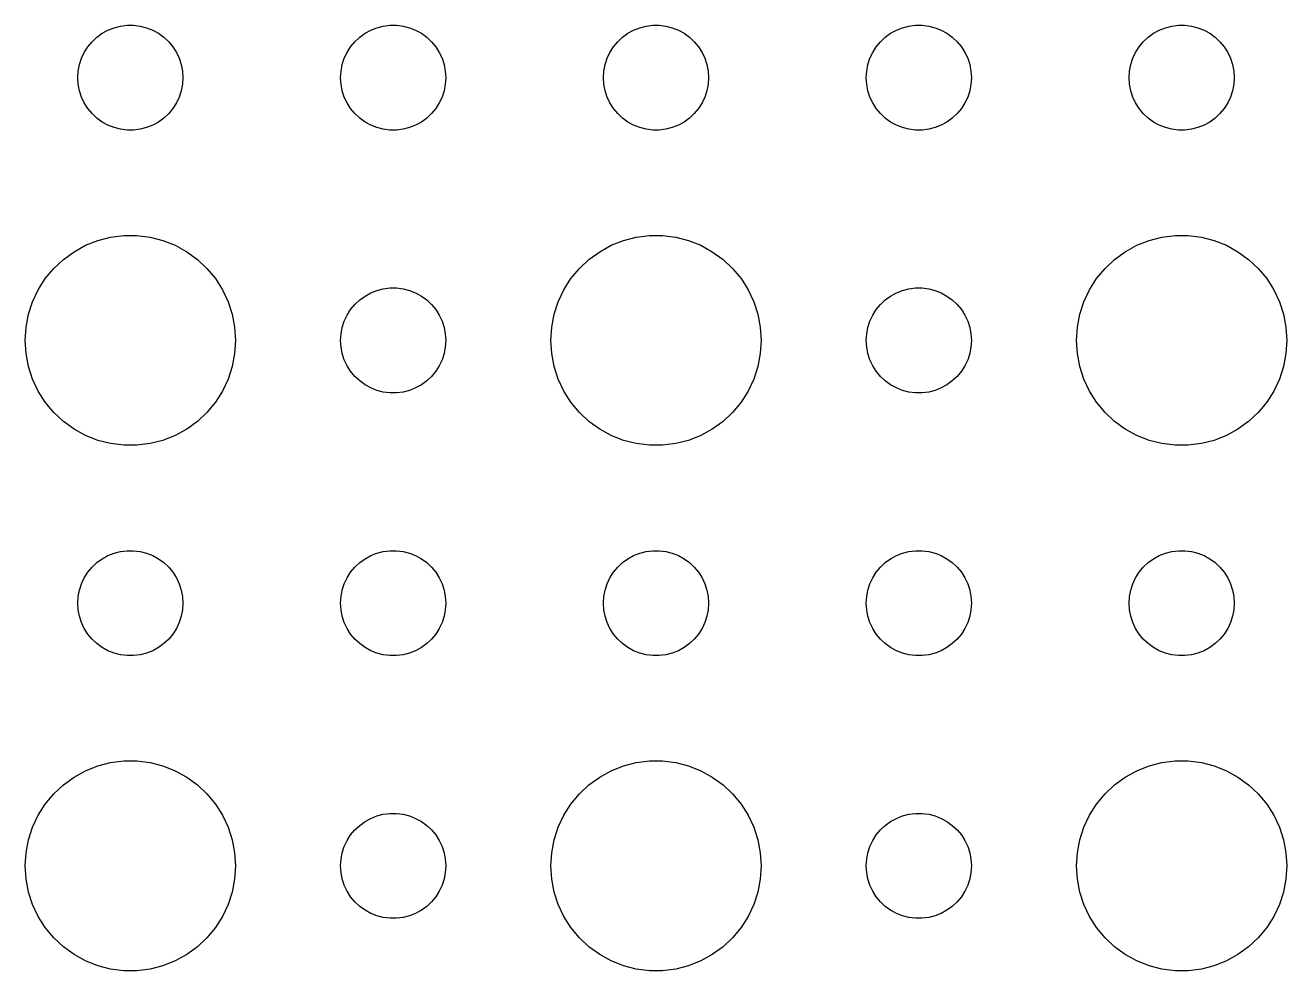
# Model space of a CAD drawing. Header units: metres. Extents: x -142 to 142, y -142 to 142.
# Drawn here: x -3 to 33, y -32.99 to -6 of the extents above; entities that cross this region are included whole.
import ezdxf

# ---------------------------------------------------------------- set-up
doc = ezdxf.new("R2010")
doc.units = ezdxf.units.M

msp = doc.modelspace()

# ---------------------------------------------------------------- linework, layer by layer
for p, q in [((-0.63866, -6.14275), (-0.46352, -6.07341)), ((-0.46352, -6.07341), (-0.28107, -6.02657)), ((-0.28107, -6.02657), (-0.09418, -6.00294)), ((-0.09418, -6.00294), (0.09418, -6.00294)), ((0.09418, -6.00294), (0.28107, -6.02657)), ((0.28107, -6.02657), (0.46352, -6.07341)), ((0.46352, -6.07341), (0.63866, -6.14275)), ((6.86133, -6.14275), (7.03647, -6.07341)), ((7.03647, -6.07341), (7.21892, -6.02657)), ((7.21892, -6.02657), (7.40581, -6.00294)), ((7.40581, -6.00294), (7.59418, -6.00294)), ((7.59418, -6.00294), (7.78107, -6.02657)), ((7.78107, -6.02657), (7.96352, -6.07341)), ((7.96352, -6.07341), (8.13866, -6.14275)), ((14.3613, -6.14275), (14.5365, -6.07341)), ((14.5365, -6.07341), (14.7189, -6.02657)), ((14.7189, -6.02657), (14.9058, -6.00294)), ((14.9058, -6.00294), (15.0942, -6.00294)), ((15.0942, -6.00294), (15.2811, -6.02657)), ((15.2811, -6.02657), (15.4635, -6.07341)), ((15.4635, -6.07341), (15.6387, -6.14275)), ((21.8613, -6.14275), (22.0365, -6.07341)), ((22.0365, -6.07341), (22.2189, -6.02657)), ((22.2189, -6.02657), (22.4058, -6.00294)), ((22.4058, -6.00294), (22.5942, -6.00294)), ((22.5942, -6.00294), (22.7811, -6.02657)), ((22.7811, -6.02657), (22.9635, -6.07341)), ((22.9635, -6.07341), (23.1387, -6.14275)), ((29.3613, -6.14275), (29.5365, -6.07341)), ((29.5365, -6.07341), (29.7189, -6.02657)), ((29.7189, -6.02657), (29.9058, -6.00294)), ((29.9058, -6.00294), (30.0942, -6.00294)), ((30.0942, -6.00294), (30.2811, -6.02657)), ((30.2811, -6.02657), (30.4635, -6.07341)), ((30.4635, -6.07341), (30.6387, -6.14275)), ((-1.21352, -6.61832), (-1.09344, -6.47318)), ((-1.09344, -6.47318), (-0.95613, -6.34422)), ((-0.95613, -6.34422), (-0.80373, -6.23351)), ((-0.80373, -6.23351), (-0.63866, -6.14275)), ((0.63866, -6.14275), (0.80373, -6.23351)), ((0.80373, -6.23351), (0.95613, -6.34422)), ((0.95613, -6.34422), (1.09344, -6.47318)), ((1.09344, -6.47318), (1.21352, -6.61832)), ((6.28647, -6.61832), (6.40654, -6.47318)), ((6.40654, -6.47318), (6.54385, -6.34422)), ((6.54385, -6.34422), (6.69626, -6.23351)), ((6.69626, -6.23351), (6.86133, -6.14275)), ((8.13866, -6.14275), (8.30373, -6.23351)), ((8.30373, -6.23351), (8.45613, -6.34422)), ((8.45613, -6.34422), (8.59344, -6.47318)), ((8.59344, -6.47318), (8.71352, -6.61832)), ((13.7865, -6.61832), (13.9065, -6.47318)), ((13.9065, -6.47318), (14.0439, -6.34422)), ((14.0439, -6.34422), (14.1963, -6.23351)), ((14.1963, -6.23351), (14.3613, -6.14275)), ((15.6387, -6.14275), (15.8037, -6.23351)), ((15.8037, -6.23351), (15.9561, -6.34422)), ((15.9561, -6.34422), (16.0934, -6.47318)), ((16.0934, -6.47318), (16.2135, -6.61832)), ((21.2865, -6.61832), (21.4065, -6.47318)), ((21.4065, -6.47318), (21.5439, -6.34422)), ((21.5439, -6.34422), (21.6963, -6.23351)), ((21.6963, -6.23351), (21.8613, -6.14275)), ((23.1387, -6.14275), (23.3037, -6.23351)), ((23.3037, -6.23351), (23.4561, -6.34422)), ((23.4561, -6.34422), (23.5934, -6.47318)), ((23.5934, -6.47318), (23.7135, -6.61832)), ((28.7865, -6.61832), (28.9065, -6.47318)), ((28.9065, -6.47318), (29.0439, -6.34422)), ((29.0439, -6.34422), (29.1963, -6.23351)), ((29.1963, -6.23351), (29.3613, -6.14275)), ((30.6387, -6.14275), (30.8037, -6.23351)), ((30.8037, -6.23351), (30.9561, -6.34422)), ((30.9561, -6.34422), (31.0934, -6.47318)), ((31.0934, -6.47318), (31.2135, -6.61832)), ((-1.39465, -6.9478), (-1.31445, -6.77736)), ((-1.31445, -6.77736), (-1.21352, -6.61832)), ((1.21352, -6.61832), (1.31445, -6.77736)), ((1.31445, -6.77736), (1.39465, -6.9478)), ((6.10533, -6.9478), (6.18553, -6.77736)), ((6.18553, -6.77736), (6.28647, -6.61832)), ((8.71352, -6.61832), (8.81445, -6.77736)), ((8.81445, -6.77736), (8.89465, -6.9478)), ((13.6053, -6.9478), (13.6855, -6.77736)), ((13.6855, -6.77736), (13.7865, -6.61832)), ((16.2135, -6.61832), (16.3145, -6.77736)), ((16.3145, -6.77736), (16.3947, -6.9478)), ((21.1053, -6.9478), (21.1855, -6.77736)), ((21.1855, -6.77736), (21.2865, -6.61832)), ((23.7135, -6.61832), (23.8145, -6.77736)), ((23.8145, -6.77736), (23.8947, -6.9478)), ((28.6053, -6.9478), (28.6855, -6.77736)), ((28.6855, -6.77736), (28.7865, -6.61832)), ((31.2135, -6.61832), (31.3145, -6.77736)), ((31.3145, -6.77736), (31.3947, -6.9478)), ((-1.48816, -7.312), (-1.45287, -7.12695)), ((-1.45287, -7.12695), (-1.39465, -6.9478)), ((1.39465, -6.9478), (1.45287, -7.12695)), ((1.45287, -7.12695), (1.48816, -7.312)), ((6.01183, -7.312), (6.04712, -7.12695)), ((6.04712, -7.12695), (6.10533, -6.9478)), ((8.89465, -6.9478), (8.95287, -7.12695)), ((8.95287, -7.12695), (8.98816, -7.312)), ((13.5118, -7.312), (13.5471, -7.12695)), ((13.5471, -7.12695), (13.6053, -6.9478)), ((16.3947, -6.9478), (16.4529, -7.12695)), ((16.4529, -7.12695), (16.4882, -7.312)), ((21.0118, -7.312), (21.0471, -7.12695)), ((21.0471, -7.12695), (21.1053, -6.9478)), ((23.8947, -6.9478), (23.9529, -7.12695)), ((23.9529, -7.12695), (23.9882, -7.312)), ((28.5118, -7.312), (28.5471, -7.12695)), ((28.5471, -7.12695), (28.6053, -6.9478)), ((31.3947, -6.9478), (31.4529, -7.12695)), ((31.4529, -7.12695), (31.4882, -7.312)), ((-1.5, -7.5), (-1.48816, -7.312)), ((-1.48816, -7.68799), (-1.5, -7.5)), ((1.48816, -7.312), (1.5, -7.5)), ((1.5, -7.5), (1.48816, -7.68799)), ((6, -7.5), (6.01183, -7.312)), ((6.01183, -7.68799), (6, -7.5)), ((8.98816, -7.312), (9, -7.5)), ((9, -7.5), (8.98816, -7.68799)), ((13.5, -7.5), (13.5118, -7.312)), ((13.5118, -7.68799), (13.5, -7.5)), ((16.4882, -7.312), (16.5, -7.5)), ((16.5, -7.5), (16.4882, -7.68799)), ((21, -7.5), (21.0118, -7.312)), ((21.0118, -7.68799), (21, -7.5)), ((23.9882, -7.312), (24, -7.5)), ((24, -7.5), (23.9882, -7.68799)), ((28.5, -7.5), (28.5118, -7.312)), ((28.5118, -7.68799), (28.5, -7.5)), ((31.4882, -7.312), (31.5, -7.5)), ((31.5, -7.5), (31.4882, -7.68799)), ((-1.45287, -7.87303), (-1.48816, -7.68799)), ((-1.39465, -8.05219), (-1.45287, -7.87303)), ((1.45287, -7.87303), (1.39465, -8.05219)), ((1.48816, -7.68799), (1.45287, -7.87303)), ((6.04712, -7.87303), (6.01183, -7.68799)), ((6.10533, -8.05219), (6.04712, -7.87303)), ((8.95287, -7.87303), (8.89465, -8.05219)), ((8.98816, -7.68799), (8.95287, -7.87303)), ((13.5471, -7.87303), (13.5118, -7.68799)), ((13.6053, -8.05219), (13.5471, -7.87303)), ((16.4529, -7.87303), (16.3947, -8.05219)), ((16.4882, -7.68799), (16.4529, -7.87303)), ((21.0471, -7.87303), (21.0118, -7.68799)), ((21.1053, -8.05219), (21.0471, -7.87303)), ((23.9529, -7.87303), (23.8947, -8.05219)), ((23.9882, -7.68799), (23.9529, -7.87303)), ((28.5471, -7.87303), (28.5118, -7.68799)), ((28.6053, -8.05219), (28.5471, -7.87303)), ((31.4529, -7.87303), (31.3947, -8.05219)), ((31.4882, -7.68799), (31.4529, -7.87303)), ((-1.31445, -8.22263), (-1.39465, -8.05219)), ((-1.21352, -8.38167), (-1.31445, -8.22263)), ((1.31445, -8.22263), (1.21352, -8.38167)), ((1.39465, -8.05219), (1.31445, -8.22263)), ((6.18553, -8.22263), (6.10533, -8.05219)), ((6.28647, -8.38167), (6.18553, -8.22263)), ((8.81445, -8.22263), (8.71352, -8.38167)), ((8.89465, -8.05219), (8.81445, -8.22263)), ((13.6855, -8.22263), (13.6053, -8.05219)), ((13.7865, -8.38167), (13.6855, -8.22263)), ((16.3145, -8.22263), (16.2135, -8.38167)), ((16.3947, -8.05219), (16.3145, -8.22263)), ((21.1855, -8.22263), (21.1053, -8.05219)), ((21.2865, -8.38167), (21.1855, -8.22263)), ((23.8145, -8.22263), (23.7135, -8.38167)), ((23.8947, -8.05219), (23.8145, -8.22263)), ((28.6855, -8.22263), (28.6053, -8.05219)), ((28.7865, -8.38167), (28.6855, -8.22263)), ((31.3145, -8.22263), (31.2135, -8.38167)), ((31.3947, -8.05219), (31.3145, -8.22263)), ((-1.09344, -8.52681), (-1.21352, -8.38167)), ((-0.95613, -8.65576), (-1.09344, -8.52681)), ((1.09344, -8.52681), (0.95613, -8.65576)), ((1.21352, -8.38167), (1.09344, -8.52681)), ((6.40654, -8.52681), (6.28647, -8.38167)), ((6.54385, -8.65576), (6.40654, -8.52681)), ((8.59344, -8.52681), (8.45613, -8.65576)), ((8.71352, -8.38167), (8.59344, -8.52681)), ((13.9065, -8.52681), (13.7865, -8.38167)), ((14.0439, -8.65576), (13.9065, -8.52681)), ((16.0934, -8.52681), (15.9561, -8.65576)), ((16.2135, -8.38167), (16.0934, -8.52681)), ((21.4065, -8.52681), (21.2865, -8.38167)), ((21.5439, -8.65576), (21.4065, -8.52681)), ((23.5934, -8.52681), (23.4561, -8.65576)), ((23.7135, -8.38167), (23.5934, -8.52681)), ((28.9065, -8.52681), (28.7865, -8.38167)), ((29.0439, -8.65576), (28.9065, -8.52681)), ((31.0934, -8.52681), (30.9561, -8.65576)), ((31.2135, -8.38167), (31.0934, -8.52681)), ((-0.80373, -8.76648), (-0.95613, -8.65576)), ((-0.63866, -8.85724), (-0.80373, -8.76648)), ((-0.46352, -8.92657), (-0.63866, -8.85724)), ((-0.28107, -8.97342), (-0.46352, -8.92657)), ((-0.09418, -8.99704), (-0.28107, -8.97342)), ((0.09418, -8.99704), (-0.09418, -8.99704)), ((0.28107, -8.97342), (0.09418, -8.99704)), ((0.46352, -8.92657), (0.28107, -8.97342)), ((0.63866, -8.85724), (0.46352, -8.92657)), ((0.80373, -8.76648), (0.63866, -8.85724)), ((0.95613, -8.65576), (0.80373, -8.76648)), ((6.69626, -8.76648), (6.54385, -8.65576)), ((6.86133, -8.85724), (6.69626, -8.76648)), ((7.03647, -8.92657), (6.86133, -8.85724)), ((7.21892, -8.97342), (7.03647, -8.92657)), ((7.40581, -8.99704), (7.21892, -8.97342)), ((7.59418, -8.99704), (7.40581, -8.99704)), ((7.78107, -8.97342), (7.59418, -8.99704)), ((7.96352, -8.92657), (7.78107, -8.97342)), ((8.13866, -8.85724), (7.96352, -8.92657)), ((8.30373, -8.76648), (8.13866, -8.85724)), ((8.45613, -8.65576), (8.30373, -8.76648)), ((14.1963, -8.76648), (14.0439, -8.65576)), ((14.3613, -8.85724), (14.1963, -8.76648)), ((14.5365, -8.92657), (14.3613, -8.85724)), ((14.7189, -8.97342), (14.5365, -8.92657)), ((14.9058, -8.99704), (14.7189, -8.97342)), ((15.0942, -8.99704), (14.9058, -8.99704)), ((15.2811, -8.97342), (15.0942, -8.99704)), ((15.4635, -8.92657), (15.2811, -8.97342)), ((15.6387, -8.85724), (15.4635, -8.92657)), ((15.8037, -8.76648), (15.6387, -8.85724)), ((15.9561, -8.65576), (15.8037, -8.76648)), ((21.6963, -8.76648), (21.5439, -8.65576)), ((21.8613, -8.85724), (21.6963, -8.76648)), ((22.0365, -8.92657), (21.8613, -8.85724)), ((22.2189, -8.97342), (22.0365, -8.92657)), ((22.4058, -8.99704), (22.2189, -8.97342)), ((22.5942, -8.99704), (22.4058, -8.99704)), ((22.7811, -8.97342), (22.5942, -8.99704)), ((22.9635, -8.92657), (22.7811, -8.97342)), ((23.1387, -8.85724), (22.9635, -8.92657)), ((23.3037, -8.76648), (23.1387, -8.85724)), ((23.4561, -8.65576), (23.3037, -8.76648)), ((29.1963, -8.76648), (29.0439, -8.65576)), ((29.3613, -8.85724), (29.1963, -8.76648)), ((29.5365, -8.92657), (29.3613, -8.85724)), ((29.7189, -8.97342), (29.5365, -8.92657)), ((29.9058, -8.99704), (29.7189, -8.97342)), ((30.0942, -8.99704), (29.9058, -8.99704)), ((30.2811, -8.97342), (30.0942, -8.99704)), ((30.4635, -8.92657), (30.2811, -8.97342)), ((30.6387, -8.85724), (30.4635, -8.92657)), ((30.8037, -8.76648), (30.6387, -8.85724)), ((30.9561, -8.65576), (30.8037, -8.76648)), ((-1.27733, -12.2855), (-0.92705, -12.1468)), ((-0.92705, -12.1468), (-0.56213, -12.0531)), ((-0.56213, -12.0531), (-0.18837, -12.0059)), ((-0.18837, -12.0059), (0.18837, -12.0059)), ((0.18837, -12.0059), (0.56213, -12.0531)), ((0.56213, -12.0531), (0.92705, -12.1468)), ((0.92705, -12.1468), (1.27733, -12.2855)), ((13.7227, -12.2855), (14.0729, -12.1468)), ((14.0729, -12.1468), (14.4379, -12.0531)), ((14.4379, -12.0531), (14.8116, -12.0059)), ((14.8116, -12.0059), (15.1884, -12.0059)), ((15.1884, -12.0059), (15.5621, -12.0531)), ((15.5621, -12.0531), (15.927, -12.1468)), ((15.927, -12.1468), (16.2773, -12.2855)), ((28.7227, -12.2855), (29.0729, -12.1468)), ((29.0729, -12.1468), (29.4379, -12.0531)), ((29.4379, -12.0531), (29.8116, -12.0059)), ((29.8116, -12.0059), (30.1884, -12.0059)), ((30.1884, -12.0059), (30.5621, -12.0531)), ((30.5621, -12.0531), (30.927, -12.1468)), ((30.927, -12.1468), (31.2773, -12.2855)), ((-1.91226, -12.6884), (-1.60747, -12.467)), ((-1.60747, -12.467), (-1.27733, -12.2855)), ((1.27733, -12.2855), (1.60747, -12.467)), ((1.60747, -12.467), (1.91226, -12.6884)), ((13.0877, -12.6884), (13.3925, -12.467)), ((13.3925, -12.467), (13.7227, -12.2855)), ((16.2773, -12.2855), (16.6075, -12.467)), ((16.6075, -12.467), (16.9123, -12.6884)), ((28.0877, -12.6884), (28.3925, -12.467)), ((28.3925, -12.467), (28.7227, -12.2855)), ((31.2773, -12.2855), (31.6075, -12.467)), ((31.6075, -12.467), (31.9123, -12.6884)), ((-2.42705, -13.2366), (-2.1869, -12.9464)), ((-2.1869, -12.9464), (-1.91226, -12.6884)), ((1.91226, -12.6884), (2.1869, -12.9464)), ((2.1869, -12.9464), (2.42705, -13.2366)), ((12.5729, -13.2366), (12.8131, -12.9464)), ((12.8131, -12.9464), (13.0877, -12.6884)), ((16.9123, -12.6884), (17.1869, -12.9464)), ((17.1869, -12.9464), (17.427, -13.2366)), ((27.5729, -13.2366), (27.8131, -12.9464)), ((27.8131, -12.9464), (28.0877, -12.6884)), ((31.9123, -12.6884), (32.1869, -12.9464)), ((32.1869, -12.9464), (32.427, -13.2366)), ((-2.62891, -13.5547), (-2.42705, -13.2366)), ((2.42705, -13.2366), (2.62891, -13.5547)), ((12.3711, -13.5547), (12.5729, -13.2366)), ((17.427, -13.2366), (17.6289, -13.5547)), ((27.3711, -13.5547), (27.5729, -13.2366)), ((32.427, -13.2366), (32.6289, -13.5547)), ((-2.78932, -13.8956), (-2.62891, -13.5547)), ((2.62891, -13.5547), (2.78932, -13.8956)), ((6.69626, -13.7335), (6.86133, -13.6427)), ((6.86133, -13.6427), (7.03647, -13.5734)), ((7.03647, -13.5734), (7.21892, -13.5266)), ((7.21892, -13.5266), (7.40581, -13.5029)), ((7.40581, -13.5029), (7.59418, -13.5029)), ((7.59418, -13.5029), (7.78107, -13.5266)), ((7.78107, -13.5266), (7.96352, -13.5734)), ((7.96352, -13.5734), (8.13866, -13.6427)), ((8.13866, -13.6427), (8.30373, -13.7335)), ((12.2107, -13.8956), (12.3711, -13.5547)), ((17.6289, -13.5547), (17.7893, -13.8956)), ((21.6963, -13.7335), (21.8613, -13.6427)), ((21.8613, -13.6427), (22.0365, -13.5734)), ((22.0365, -13.5734), (22.2189, -13.5266)), ((22.2189, -13.5266), (22.4058, -13.5029)), ((22.4058, -13.5029), (22.5942, -13.5029)), ((22.5942, -13.5029), (22.7811, -13.5266)), ((22.7811, -13.5266), (22.9635, -13.5734)), ((22.9635, -13.5734), (23.1387, -13.6427)), ((23.1387, -13.6427), (23.3037, -13.7335)), ((27.2107, -13.8956), (27.3711, -13.5547)), ((32.6289, -13.5547), (32.7893, -13.8956)), ((-2.90575, -14.2539), (-2.78932, -13.8956)), ((2.78932, -13.8956), (2.90575, -14.2539)), ((6.28647, -14.1183), (6.40654, -13.9732)), ((6.40654, -13.9732), (6.54385, -13.8442)), ((6.54385, -13.8442), (6.69626, -13.7335)), ((8.30373, -13.7335), (8.45613, -13.8442)), ((8.45613, -13.8442), (8.59344, -13.9732)), ((8.59344, -13.9732), (8.71352, -14.1183)), ((12.0942, -14.2539), (12.2107, -13.8956)), ((17.7893, -13.8956), (17.9057, -14.2539)), ((21.2865, -14.1183), (21.4065, -13.9732)), ((21.4065, -13.9732), (21.5439, -13.8442)), ((21.5439, -13.8442), (21.6963, -13.7335)), ((23.3037, -13.7335), (23.4561, -13.8442)), ((23.4561, -13.8442), (23.5934, -13.9732)), ((23.5934, -13.9732), (23.7135, -14.1183)), ((27.0942, -14.2539), (27.2107, -13.8956)), ((32.7893, -13.8956), (32.9057, -14.2539)), ((-2.97633, -14.624), (-2.90575, -14.2539)), ((2.90575, -14.2539), (2.97633, -14.624)), ((6.10533, -14.4478), (6.18553, -14.2774)), ((6.18553, -14.2774), (6.28647, -14.1183)), ((8.71352, -14.1183), (8.81445, -14.2774)), ((8.81445, -14.2774), (8.89465, -14.4478)), ((12.0237, -14.624), (12.0942, -14.2539)), ((17.9057, -14.2539), (17.9763, -14.624)), ((21.1053, -14.4478), (21.1855, -14.2774)), ((21.1855, -14.2774), (21.2865, -14.1183)), ((23.7135, -14.1183), (23.8145, -14.2774)), ((23.8145, -14.2774), (23.8947, -14.4478)), ((27.0237, -14.624), (27.0942, -14.2539)), ((32.9057, -14.2539), (32.9763, -14.624)), ((-3, -15), (-2.97633, -14.624)), ((2.97633, -14.624), (3, -15)), ((6.01183, -14.812), (6.04712, -14.627)), ((6.04712, -14.627), (6.10533, -14.4478)), ((8.89465, -14.4478), (8.95287, -14.627)), ((8.95287, -14.627), (8.98816, -14.812)), ((12, -15), (12.0237, -14.624)), ((17.9763, -14.624), (18, -15)), ((21.0118, -14.812), (21.0471, -14.627)), ((21.0471, -14.627), (21.1053, -14.4478)), ((23.8947, -14.4478), (23.9529, -14.627)), ((23.9529, -14.627), (23.9882, -14.812)), ((27, -15), (27.0237, -14.624)), ((32.9763, -14.624), (33, -15)), ((-2.97633, -15.376), (-3, -15)), ((3, -15), (2.97633, -15.376)), ((6, -15), (6.01183, -14.812)), ((6.01183, -15.188), (6, -15)), ((8.98816, -14.812), (9, -15)), ((9, -15), (8.98816, -15.188)), ((12.0237, -15.376), (12, -15)), ((18, -15), (17.9763, -15.376)), ((21, -15), (21.0118, -14.812)), ((21.0118, -15.188), (21, -15)), ((23.9882, -14.812), (24, -15)), ((24, -15), (23.9882, -15.188)), ((27.0237, -15.376), (27, -15)), ((33, -15), (32.9763, -15.376)), ((-2.90575, -15.7461), (-2.97633, -15.376)), ((2.97633, -15.376), (2.90575, -15.7461)), ((6.04712, -15.373), (6.01183, -15.188)), ((6.10533, -15.5522), (6.04712, -15.373)), ((8.95287, -15.373), (8.89465, -15.5522)), ((8.98816, -15.188), (8.95287, -15.373)), ((12.0942, -15.7461), (12.0237, -15.376)), ((17.9763, -15.376), (17.9057, -15.7461)), ((21.0471, -15.373), (21.0118, -15.188)), ((21.1053, -15.5522), (21.0471, -15.373)), ((23.9529, -15.373), (23.8947, -15.5522)), ((23.9882, -15.188), (23.9529, -15.373)), ((27.0942, -15.7461), (27.0237, -15.376)), ((32.9763, -15.376), (32.9057, -15.7461)), ((-2.78932, -16.1044), (-2.90575, -15.7461)), ((2.90575, -15.7461), (2.78932, -16.1044)), ((6.18553, -15.7226), (6.10533, -15.5522)), ((6.28647, -15.8817), (6.18553, -15.7226)), ((8.81445, -15.7226), (8.71352, -15.8817)), ((8.89465, -15.5522), (8.81445, -15.7226)), ((12.2107, -16.1044), (12.0942, -15.7461)), ((17.9057, -15.7461), (17.7893, -16.1044)), ((21.1855, -15.7226), (21.1053, -15.5522)), ((21.2865, -15.8817), (21.1855, -15.7226)), ((23.8145, -15.7226), (23.7135, -15.8817)), ((23.8947, -15.5522), (23.8145, -15.7226)), ((27.2107, -16.1044), (27.0942, -15.7461)), ((32.9057, -15.7461), (32.7893, -16.1044)), ((-2.62891, -16.4453), (-2.78932, -16.1044)), ((2.78932, -16.1044), (2.62891, -16.4453)), ((6.40654, -16.0268), (6.28647, -15.8817)), ((6.54385, -16.1558), (6.40654, -16.0268)), ((6.69626, -16.2665), (6.54385, -16.1558)), ((8.45613, -16.1558), (8.30373, -16.2665)), ((8.59344, -16.0268), (8.45613, -16.1558)), ((8.71352, -15.8817), (8.59344, -16.0268)), ((12.3711, -16.4453), (12.2107, -16.1044)), ((17.7893, -16.1044), (17.6289, -16.4453)), ((21.4065, -16.0268), (21.2865, -15.8817)), ((21.5439, -16.1558), (21.4065, -16.0268)), ((21.6963, -16.2665), (21.5439, -16.1558)), ((23.4561, -16.1558), (23.3037, -16.2665)), ((23.5934, -16.0268), (23.4561, -16.1558)), ((23.7135, -15.8817), (23.5934, -16.0268)), ((27.3711, -16.4453), (27.2107, -16.1044)), ((32.7893, -16.1044), (32.6289, -16.4453)), ((-2.42705, -16.7634), (-2.62891, -16.4453)), ((2.62891, -16.4453), (2.42705, -16.7634)), ((6.86133, -16.3572), (6.69626, -16.2665)), ((7.03647, -16.4266), (6.86133, -16.3572)), ((7.21892, -16.4734), (7.03647, -16.4266)), ((7.40581, -16.497), (7.21892, -16.4734)), ((7.59418, -16.497), (7.40581, -16.497)), ((7.78107, -16.4734), (7.59418, -16.497)), ((7.96352, -16.4266), (7.78107, -16.4734)), ((8.13866, -16.3572), (7.96352, -16.4266)), ((8.30373, -16.2665), (8.13866, -16.3572)), ((12.5729, -16.7634), (12.3711, -16.4453)), ((17.6289, -16.4453), (17.427, -16.7634)), ((21.8613, -16.3572), (21.6963, -16.2665)), ((22.0365, -16.4266), (21.8613, -16.3572)), ((22.2189, -16.4734), (22.0365, -16.4266)), ((22.4058, -16.497), (22.2189, -16.4734)), ((22.5942, -16.497), (22.4058, -16.497)), ((22.7811, -16.4734), (22.5942, -16.497)), ((22.9635, -16.4266), (22.7811, -16.4734)), ((23.1387, -16.3572), (22.9635, -16.4266)), ((23.3037, -16.2665), (23.1387, -16.3572)), ((27.5729, -16.7634), (27.3711, -16.4453)), ((32.6289, -16.4453), (32.427, -16.7634)), ((-2.1869, -17.0536), (-2.42705, -16.7634)), ((2.42705, -16.7634), (2.1869, -17.0536)), ((12.8131, -17.0536), (12.5729, -16.7634)), ((17.427, -16.7634), (17.1869, -17.0536)), ((27.8131, -17.0536), (27.5729, -16.7634)), ((32.427, -16.7634), (32.1869, -17.0536)), ((-1.91226, -17.3115), (-2.1869, -17.0536)), ((2.1869, -17.0536), (1.91226, -17.3115)), ((13.0877, -17.3115), (12.8131, -17.0536)), ((17.1869, -17.0536), (16.9123, -17.3115)), ((28.0877, -17.3115), (27.8131, -17.0536)), ((32.1869, -17.0536), (31.9123, -17.3115)), ((-1.60747, -17.533), (-1.91226, -17.3115)), ((-1.27733, -17.7145), (-1.60747, -17.533)), ((1.60747, -17.533), (1.27733, -17.7145)), ((1.91226, -17.3115), (1.60747, -17.533)), ((13.3925, -17.533), (13.0877, -17.3115)), ((13.7227, -17.7145), (13.3925, -17.533)), ((16.6075, -17.533), (16.2773, -17.7145)), ((16.9123, -17.3115), (16.6075, -17.533)), ((28.3925, -17.533), (28.0877, -17.3115)), ((28.7227, -17.7145), (28.3925, -17.533)), ((31.6075, -17.533), (31.2773, -17.7145)), ((31.9123, -17.3115), (31.6075, -17.533)), ((-0.92705, -17.8532), (-1.27733, -17.7145)), ((-0.56213, -17.9469), (-0.92705, -17.8532)), ((-0.18837, -17.9941), (-0.56213, -17.9469)), ((0.18837, -17.9941), (-0.18837, -17.9941)), ((0.56213, -17.9469), (0.18837, -17.9941)), ((0.92705, -17.8532), (0.56213, -17.9469)), ((1.27733, -17.7145), (0.92705, -17.8532)), ((14.0729, -17.8532), (13.7227, -17.7145)), ((14.4379, -17.9469), (14.0729, -17.8532)), ((14.8116, -17.9941), (14.4379, -17.9469)), ((15.1884, -17.9941), (14.8116, -17.9941)), ((15.5621, -17.9469), (15.1884, -17.9941)), ((15.927, -17.8532), (15.5621, -17.9469)), ((16.2773, -17.7145), (15.927, -17.8532)), ((29.0729, -17.8532), (28.7227, -17.7145)), ((29.4379, -17.9469), (29.0729, -17.8532)), ((29.8116, -17.9941), (29.4379, -17.9469)), ((30.1884, -17.9941), (29.8116, -17.9941)), ((30.5621, -17.9469), (30.1884, -17.9941)), ((30.927, -17.8532), (30.5621, -17.9469)), ((31.2773, -17.7145), (30.927, -17.8532)), ((-0.95613, -21.3442), (-0.80373, -21.2335)), ((-0.80373, -21.2335), (-0.63866, -21.1427)), ((-0.63866, -21.1427), (-0.46352, -21.0734)), ((-0.46352, -21.0734), (-0.28107, -21.0266)), ((-0.28107, -21.0266), (-0.09418, -21.003)), ((-0.09418, -21.003), (0.09418, -21.003)), ((0.09418, -21.003), (0.28107, -21.0266)), ((0.28107, -21.0266), (0.46352, -21.0734)), ((0.46352, -21.0734), (0.63866, -21.1427)), ((0.63866, -21.1427), (0.80373, -21.2335)), ((0.80373, -21.2335), (0.95613, -21.3442)), ((6.54385, -21.3442), (6.69626, -21.2335)), ((6.69626, -21.2335), (6.86133, -21.1427)), ((6.86133, -21.1427), (7.03647, -21.0734)), ((7.03647, -21.0734), (7.21892, -21.0266)), ((7.21892, -21.0266), (7.40581, -21.003)), ((7.40581, -21.003), (7.59418, -21.003)), ((7.59418, -21.003), (7.78107, -21.0266)), ((7.78107, -21.0266), (7.96352, -21.0734)), ((7.96352, -21.0734), (8.13866, -21.1427)), ((8.13866, -21.1427), (8.30373, -21.2335)), ((8.30373, -21.2335), (8.45613, -21.3442)), ((14.0439, -21.3442), (14.1963, -21.2335)), ((14.1963, -21.2335), (14.3613, -21.1427)), ((14.3613, -21.1427), (14.5365, -21.0734)), ((14.5365, -21.0734), (14.7189, -21.0266)), ((14.7189, -21.0266), (14.9058, -21.003)), ((14.9058, -21.003), (15.0942, -21.003)), ((15.0942, -21.003), (15.2811, -21.0266)), ((15.2811, -21.0266), (15.4635, -21.0734)), ((15.4635, -21.0734), (15.6387, -21.1427)), ((15.6387, -21.1427), (15.8037, -21.2335)), ((15.8037, -21.2335), (15.9561, -21.3442)), ((21.5439, -21.3442), (21.6963, -21.2335)), ((21.6963, -21.2335), (21.8613, -21.1427)), ((21.8613, -21.1427), (22.0365, -21.0734)), ((22.0365, -21.0734), (22.2189, -21.0266)), ((22.2189, -21.0266), (22.4058, -21.003)), ((22.4058, -21.003), (22.5942, -21.003)), ((22.5942, -21.003), (22.7811, -21.0266)), ((22.7811, -21.0266), (22.9635, -21.0734)), ((22.9635, -21.0734), (23.1387, -21.1427)), ((23.1387, -21.1427), (23.3037, -21.2335)), ((23.3037, -21.2335), (23.4561, -21.3442)), ((29.0439, -21.3442), (29.1963, -21.2335)), ((29.1963, -21.2335), (29.3613, -21.1427)), ((29.3613, -21.1427), (29.5365, -21.0734)), ((29.5365, -21.0734), (29.7189, -21.0266)), ((29.7189, -21.0266), (29.9058, -21.003)), ((29.9058, -21.003), (30.0942, -21.003)), ((30.0942, -21.003), (30.2811, -21.0266)), ((30.2811, -21.0266), (30.4635, -21.0734)), ((30.4635, -21.0734), (30.6387, -21.1427)), ((30.6387, -21.1427), (30.8037, -21.2335)), ((30.8037, -21.2335), (30.9561, -21.3442)), ((-1.21352, -21.6183), (-1.09344, -21.4732)), ((-1.09344, -21.4732), (-0.95613, -21.3442)), ((0.95613, -21.3442), (1.09344, -21.4732)), ((1.09344, -21.4732), (1.21352, -21.6183)), ((6.28647, -21.6183), (6.40654, -21.4732)), ((6.40654, -21.4732), (6.54385, -21.3442)), ((8.45613, -21.3442), (8.59344, -21.4732)), ((8.59344, -21.4732), (8.71352, -21.6183)), ((13.7865, -21.6183), (13.9065, -21.4732)), ((13.9065, -21.4732), (14.0439, -21.3442)), ((15.9561, -21.3442), (16.0934, -21.4732)), ((16.0934, -21.4732), (16.2135, -21.6183)), ((21.2865, -21.6183), (21.4065, -21.4732)), ((21.4065, -21.4732), (21.5439, -21.3442)), ((23.4561, -21.3442), (23.5934, -21.4732)), ((23.5934, -21.4732), (23.7135, -21.6183)), ((28.7865, -21.6183), (28.9065, -21.4732)), ((28.9065, -21.4732), (29.0439, -21.3442)), ((30.9561, -21.3442), (31.0934, -21.4732)), ((31.0934, -21.4732), (31.2135, -21.6183)), ((-1.45287, -22.127), (-1.39465, -21.9478)), ((-1.39465, -21.9478), (-1.31445, -21.7774)), ((-1.31445, -21.7774), (-1.21352, -21.6183)), ((1.21352, -21.6183), (1.31445, -21.7774)), ((1.31445, -21.7774), (1.39465, -21.9478)), ((1.39465, -21.9478), (1.45287, -22.127)), ((6.04712, -22.127), (6.10533, -21.9478)), ((6.10533, -21.9478), (6.18553, -21.7774)), ((6.18553, -21.7774), (6.28647, -21.6183)), ((8.71352, -21.6183), (8.81445, -21.7774)), ((8.81445, -21.7774), (8.89465, -21.9478)), ((8.89465, -21.9478), (8.95287, -22.127)), ((13.5471, -22.127), (13.6053, -21.9478)), ((13.6053, -21.9478), (13.6855, -21.7774)), ((13.6855, -21.7774), (13.7865, -21.6183)), ((16.2135, -21.6183), (16.3145, -21.7774)), ((16.3145, -21.7774), (16.3947, -21.9478)), ((16.3947, -21.9478), (16.4529, -22.127)), ((21.0471, -22.127), (21.1053, -21.9478)), ((21.1053, -21.9478), (21.1855, -21.7774)), ((21.1855, -21.7774), (21.2865, -21.6183)), ((23.7135, -21.6183), (23.8145, -21.7774)), ((23.8145, -21.7774), (23.8947, -21.9478)), ((23.8947, -21.9478), (23.9529, -22.127)), ((28.5471, -22.127), (28.6053, -21.9478)), ((28.6053, -21.9478), (28.6855, -21.7774)), ((28.6855, -21.7774), (28.7865, -21.6183)), ((31.2135, -21.6183), (31.3145, -21.7774)), ((31.3145, -21.7774), (31.3947, -21.9478)), ((31.3947, -21.9478), (31.4529, -22.127)), ((-1.5, -22.5), (-1.48816, -22.312)), ((-1.48816, -22.312), (-1.45287, -22.127)), ((1.45287, -22.127), (1.48816, -22.312)), ((1.48816, -22.312), (1.5, -22.5)), ((6, -22.5), (6.01183, -22.312)), ((6.01183, -22.312), (6.04712, -22.127)), ((8.95287, -22.127), (8.98816, -22.312)), ((8.98816, -22.312), (9, -22.5)), ((13.5, -22.5), (13.5118, -22.312)), ((13.5118, -22.312), (13.5471, -22.127)), ((16.4529, -22.127), (16.4882, -22.312)), ((16.4882, -22.312), (16.5, -22.5)), ((21, -22.5), (21.0118, -22.312)), ((21.0118, -22.312), (21.0471, -22.127)), ((23.9529, -22.127), (23.9882, -22.312)), ((23.9882, -22.312), (24, -22.5)), ((28.5, -22.5), (28.5118, -22.312)), ((28.5118, -22.312), (28.5471, -22.127)), ((31.4529, -22.127), (31.4882, -22.312)), ((31.4882, -22.312), (31.5, -22.5)), ((-1.48816, -22.688), (-1.5, -22.5)), ((1.5, -22.5), (1.48816, -22.688)), ((6.01183, -22.688), (6, -22.5)), ((9, -22.5), (8.98816, -22.688)), ((13.5118, -22.688), (13.5, -22.5)), ((16.5, -22.5), (16.4882, -22.688)), ((21.0118, -22.688), (21, -22.5)), ((24, -22.5), (23.9882, -22.688)), ((28.5118, -22.688), (28.5, -22.5)), ((31.5, -22.5), (31.4882, -22.688)), ((-1.45287, -22.873), (-1.48816, -22.688)), ((-1.39465, -23.0522), (-1.45287, -22.873)), ((1.45287, -22.873), (1.39465, -23.0522)), ((1.48816, -22.688), (1.45287, -22.873)), ((6.04712, -22.873), (6.01183, -22.688)), ((6.10533, -23.0522), (6.04712, -22.873)), ((8.95287, -22.873), (8.89465, -23.0522)), ((8.98816, -22.688), (8.95287, -22.873)), ((13.5471, -22.873), (13.5118, -22.688)), ((13.6053, -23.0522), (13.5471, -22.873)), ((16.4529, -22.873), (16.3947, -23.0522)), ((16.4882, -22.688), (16.4529, -22.873)), ((21.0471, -22.873), (21.0118, -22.688)), ((21.1053, -23.0522), (21.0471, -22.873)), ((23.9529, -22.873), (23.8947, -23.0522)), ((23.9882, -22.688), (23.9529, -22.873)), ((28.5471, -22.873), (28.5118, -22.688)), ((28.6053, -23.0522), (28.5471, -22.873)), ((31.4529, -22.873), (31.3947, -23.0522)), ((31.4882, -22.688), (31.4529, -22.873)), ((-1.31445, -23.2226), (-1.39465, -23.0522)), ((-1.21352, -23.3817), (-1.31445, -23.2226)), ((-1.09344, -23.5268), (-1.21352, -23.3817)), ((1.21352, -23.3817), (1.09344, -23.5268)), ((1.31445, -23.2226), (1.21352, -23.3817)), ((1.39465, -23.0522), (1.31445, -23.2226)), ((6.18553, -23.2226), (6.10533, -23.0522)), ((6.28647, -23.3817), (6.18553, -23.2226)), ((6.40654, -23.5268), (6.28647, -23.3817)), ((8.71352, -23.3817), (8.59344, -23.5268)), ((8.81445, -23.2226), (8.71352, -23.3817)), ((8.89465, -23.0522), (8.81445, -23.2226)), ((13.6855, -23.2226), (13.6053, -23.0522)), ((13.7865, -23.3817), (13.6855, -23.2226)), ((13.9065, -23.5268), (13.7865, -23.3817)), ((16.2135, -23.3817), (16.0934, -23.5268)), ((16.3145, -23.2226), (16.2135, -23.3817)), ((16.3947, -23.0522), (16.3145, -23.2226)), ((21.1855, -23.2226), (21.1053, -23.0522)), ((21.2865, -23.3817), (21.1855, -23.2226)), ((21.4065, -23.5268), (21.2865, -23.3817)), ((23.7135, -23.3817), (23.5934, -23.5268)), ((23.8145, -23.2226), (23.7135, -23.3817)), ((23.8947, -23.0522), (23.8145, -23.2226)), ((28.6855, -23.2226), (28.6053, -23.0522)), ((28.7865, -23.3817), (28.6855, -23.2226)), ((28.9065, -23.5268), (28.7865, -23.3817)), ((31.2135, -23.3817), (31.0934, -23.5268)), ((31.3145, -23.2226), (31.2135, -23.3817)), ((31.3947, -23.0522), (31.3145, -23.2226)), ((-0.95613, -23.6558), (-1.09344, -23.5268)), ((-0.80373, -23.7665), (-0.95613, -23.6558)), ((0.95613, -23.6558), (0.80373, -23.7665)), ((1.09344, -23.5268), (0.95613, -23.6558)), ((6.54385, -23.6558), (6.40654, -23.5268)), ((6.69626, -23.7665), (6.54385, -23.6558)), ((8.45613, -23.6558), (8.30373, -23.7665)), ((8.59344, -23.5268), (8.45613, -23.6558)), ((14.0439, -23.6558), (13.9065, -23.5268)), ((14.1963, -23.7665), (14.0439, -23.6558)), ((15.9561, -23.6558), (15.8037, -23.7665)), ((16.0934, -23.5268), (15.9561, -23.6558)), ((21.5439, -23.6558), (21.4065, -23.5268)), ((21.6963, -23.7665), (21.5439, -23.6558)), ((23.4561, -23.6558), (23.3037, -23.7665)), ((23.5934, -23.5268), (23.4561, -23.6558)), ((29.0439, -23.6558), (28.9065, -23.5268)), ((29.1963, -23.7665), (29.0439, -23.6558)), ((30.9561, -23.6558), (30.8037, -23.7665)), ((31.0934, -23.5268), (30.9561, -23.6558)), ((-0.63866, -23.8572), (-0.80373, -23.7665)), ((-0.46352, -23.9266), (-0.63866, -23.8572)), ((-0.28107, -23.9734), (-0.46352, -23.9266)), ((-0.09418, -23.997), (-0.28107, -23.9734)), ((0.09418, -23.997), (-0.09418, -23.997)), ((0.28107, -23.9734), (0.09418, -23.997)), ((0.46352, -23.9266), (0.28107, -23.9734)), ((0.63866, -23.8572), (0.46352, -23.9266)), ((0.80373, -23.7665), (0.63866, -23.8572)), ((6.86133, -23.8572), (6.69626, -23.7665)), ((7.03647, -23.9266), (6.86133, -23.8572)), ((7.21892, -23.9734), (7.03647, -23.9266)), ((7.40581, -23.997), (7.21892, -23.9734)), ((7.59418, -23.997), (7.40581, -23.997)), ((7.78107, -23.9734), (7.59418, -23.997)), ((7.96352, -23.9266), (7.78107, -23.9734)), ((8.13866, -23.8572), (7.96352, -23.9266)), ((8.30373, -23.7665), (8.13866, -23.8572)), ((14.3613, -23.8572), (14.1963, -23.7665)), ((14.5365, -23.9266), (14.3613, -23.8572)), ((14.7189, -23.9734), (14.5365, -23.9266)), ((14.9058, -23.997), (14.7189, -23.9734)), ((15.0942, -23.997), (14.9058, -23.997)), ((15.2811, -23.9734), (15.0942, -23.997)), ((15.4635, -23.9266), (15.2811, -23.9734)), ((15.6387, -23.8572), (15.4635, -23.9266)), ((15.8037, -23.7665), (15.6387, -23.8572)), ((21.8613, -23.8572), (21.6963, -23.7665)), ((22.0365, -23.9266), (21.8613, -23.8572)), ((22.2189, -23.9734), (22.0365, -23.9266)), ((22.4058, -23.997), (22.2189, -23.9734)), ((22.5942, -23.997), (22.4058, -23.997)), ((22.7811, -23.9734), (22.5942, -23.997)), ((22.9635, -23.9266), (22.7811, -23.9734)), ((23.1387, -23.8572), (22.9635, -23.9266)), ((23.3037, -23.7665), (23.1387, -23.8572)), ((29.3613, -23.8572), (29.1963, -23.7665)), ((29.5365, -23.9266), (29.3613, -23.8572)), ((29.7189, -23.9734), (29.5365, -23.9266)), ((29.9058, -23.997), (29.7189, -23.9734)), ((30.0942, -23.997), (29.9058, -23.997)), ((30.2811, -23.9734), (30.0942, -23.997)), ((30.4635, -23.9266), (30.2811, -23.9734)), ((30.6387, -23.8572), (30.4635, -23.9266)), ((30.8037, -23.7665), (30.6387, -23.8572)), ((-1.60747, -27.467), (-1.27733, -27.2855)), ((-1.27733, -27.2855), (-0.92705, -27.1468)), ((-0.92705, -27.1468), (-0.56213, -27.0531)), ((-0.56213, -27.0531), (-0.18837, -27.0059)), ((-0.18837, -27.0059), (0.18837, -27.0059)), ((0.18837, -27.0059), (0.56213, -27.0531)), ((0.56213, -27.0531), (0.92705, -27.1468)), ((0.92705, -27.1468), (1.27733, -27.2855)), ((1.27733, -27.2855), (1.60747, -27.467)), ((13.3925, -27.467), (13.7227, -27.2855)), ((13.7227, -27.2855), (14.0729, -27.1468)), ((14.0729, -27.1468), (14.4379, -27.0531)), ((14.4379, -27.0531), (14.8116, -27.0059)), ((14.8116, -27.0059), (15.1884, -27.0059)), ((15.1884, -27.0059), (15.5621, -27.0531)), ((15.5621, -27.0531), (15.927, -27.1468)), ((15.927, -27.1468), (16.2773, -27.2855)), ((16.2773, -27.2855), (16.6075, -27.467)), ((28.3925, -27.467), (28.7227, -27.2855)), ((28.7227, -27.2855), (29.0729, -27.1468)), ((29.0729, -27.1468), (29.4379, -27.0531)), ((29.4379, -27.0531), (29.8116, -27.0059)), ((29.8116, -27.0059), (30.1884, -27.0059)), ((30.1884, -27.0059), (30.5621, -27.0531)), ((30.5621, -27.0531), (30.927, -27.1468)), ((30.927, -27.1468), (31.2773, -27.2855)), ((31.2773, -27.2855), (31.6075, -27.467)), ((-2.1869, -27.9464), (-1.91226, -27.6884)), ((-1.91226, -27.6884), (-1.60747, -27.467)), ((1.60747, -27.467), (1.91226, -27.6884)), ((1.91226, -27.6884), (2.1869, -27.9464)), ((12.8131, -27.9464), (13.0877, -27.6884)), ((13.0877, -27.6884), (13.3925, -27.467)), ((16.6075, -27.467), (16.9123, -27.6884)), ((16.9123, -27.6884), (17.1869, -27.9464)), ((27.8131, -27.9464), (28.0877, -27.6884)), ((28.0877, -27.6884), (28.3925, -27.467)), ((31.6075, -27.467), (31.9123, -27.6884)), ((31.9123, -27.6884), (32.1869, -27.9464)), ((-2.42705, -28.2366), (-2.1869, -27.9464)), ((2.1869, -27.9464), (2.42705, -28.2366)), ((12.5729, -28.2366), (12.8131, -27.9464)), ((17.1869, -27.9464), (17.427, -28.2366)), ((27.5729, -28.2366), (27.8131, -27.9464)), ((32.1869, -27.9464), (32.427, -28.2366)), ((-2.62891, -28.5547), (-2.42705, -28.2366)), ((2.42705, -28.2366), (2.62891, -28.5547)), ((12.3711, -28.5547), (12.5729, -28.2366)), ((17.427, -28.2366), (17.6289, -28.5547)), ((27.3711, -28.5547), (27.5729, -28.2366)), ((32.427, -28.2366), (32.6289, -28.5547)), ((-2.78932, -28.8956), (-2.62891, -28.5547)), ((2.62891, -28.5547), (2.78932, -28.8956)), ((6.54385, -28.8442), (6.69626, -28.7335)), ((6.69626, -28.7335), (6.86133, -28.6427)), ((6.86133, -28.6427), (7.03647, -28.5734)), ((7.03647, -28.5734), (7.21892, -28.5266)), ((7.21892, -28.5266), (7.40581, -28.503)), ((7.40581, -28.503), (7.59418, -28.503)), ((7.59418, -28.503), (7.78107, -28.5266)), ((7.78107, -28.5266), (7.96352, -28.5734)), ((7.96352, -28.5734), (8.13866, -28.6427)), ((8.13866, -28.6427), (8.30373, -28.7335)), ((8.30373, -28.7335), (8.45613, -28.8442)), ((12.2107, -28.8956), (12.3711, -28.5547)), ((17.6289, -28.5547), (17.7893, -28.8956)), ((21.5439, -28.8442), (21.6963, -28.7335)), ((21.6963, -28.7335), (21.8613, -28.6427)), ((21.8613, -28.6427), (22.0365, -28.5734)), ((22.0365, -28.5734), (22.2189, -28.5266)), ((22.2189, -28.5266), (22.4058, -28.503)), ((22.4058, -28.503), (22.5942, -28.503)), ((22.5942, -28.503), (22.7811, -28.5266)), ((22.7811, -28.5266), (22.9635, -28.5734)), ((22.9635, -28.5734), (23.1387, -28.6427)), ((23.1387, -28.6427), (23.3037, -28.7335)), ((23.3037, -28.7335), (23.4561, -28.8442)), ((27.2107, -28.8956), (27.3711, -28.5547)), ((32.6289, -28.5547), (32.7893, -28.8956)), ((-2.90575, -29.2539), (-2.78932, -28.8956)), ((2.78932, -28.8956), (2.90575, -29.2539)), ((6.18553, -29.2774), (6.28647, -29.1183)), ((6.28647, -29.1183), (6.40654, -28.9732)), ((6.40654, -28.9732), (6.54385, -28.8442)), ((8.45613, -28.8442), (8.59344, -28.9732)), ((8.59344, -28.9732), (8.71352, -29.1183)), ((8.71352, -29.1183), (8.81445, -29.2774)), ((12.0942, -29.2539), (12.2107, -28.8956)), ((17.7893, -28.8956), (17.9057, -29.2539)), ((21.1855, -29.2774), (21.2865, -29.1183)), ((21.2865, -29.1183), (21.4065, -28.9732)), ((21.4065, -28.9732), (21.5439, -28.8442)), ((23.4561, -28.8442), (23.5934, -28.9732)), ((23.5934, -28.9732), (23.7135, -29.1183)), ((23.7135, -29.1183), (23.8145, -29.2774)), ((27.0942, -29.2539), (27.2107, -28.8956)), ((32.7893, -28.8956), (32.9057, -29.2539)), ((-2.97633, -29.624), (-2.90575, -29.2539)), ((2.90575, -29.2539), (2.97633, -29.624)), ((6.04712, -29.627), (6.10533, -29.4478)), ((6.10533, -29.4478), (6.18553, -29.2774)), ((8.81445, -29.2774), (8.89465, -29.4478)), ((8.89465, -29.4478), (8.95287, -29.627)), ((12.0237, -29.624), (12.0942, -29.2539)), ((17.9057, -29.2539), (17.9763, -29.624)), ((21.0471, -29.627), (21.1053, -29.4478)), ((21.1053, -29.4478), (21.1855, -29.2774)), ((23.8145, -29.2774), (23.8947, -29.4478)), ((23.8947, -29.4478), (23.9529, -29.627)), ((27.0237, -29.624), (27.0942, -29.2539)), ((32.9057, -29.2539), (32.9763, -29.624)), ((-3, -30), (-2.97633, -29.624)), ((2.97633, -29.624), (3, -30)), ((6, -30), (6.01183, -29.812)), ((6.01183, -29.812), (6.04712, -29.627)), ((8.95287, -29.627), (8.98816, -29.812)), ((8.98816, -29.812), (9, -30)), ((12, -30), (12.0237, -29.624)), ((17.9763, -29.624), (18, -30)), ((21, -30), (21.0118, -29.812)), ((21.0118, -29.812), (21.0471, -29.627)), ((23.9529, -29.627), (23.9882, -29.812)), ((23.9882, -29.812), (24, -30)), ((27, -30), (27.0237, -29.624)), ((32.9763, -29.624), (33, -30)), ((-2.97633, -30.376), (-3, -30)), ((3, -30), (2.97633, -30.376)), ((6.01183, -30.188), (6, -30)), ((6.04712, -30.373), (6.01183, -30.188)), ((8.98816, -30.188), (8.95287, -30.373)), ((9, -30), (8.98816, -30.188)), ((12.0237, -30.376), (12, -30)), ((18, -30), (17.9763, -30.376)), ((21.0118, -30.188), (21, -30)), ((21.0471, -30.373), (21.0118, -30.188)), ((23.9882, -30.188), (23.9529, -30.373)), ((24, -30), (23.9882, -30.188)), ((27.0237, -30.376), (27, -30)), ((33, -30), (32.9763, -30.376)), ((-2.90575, -30.7461), (-2.97633, -30.376)), ((2.97633, -30.376), (2.90575, -30.7461)), ((6.10533, -30.5522), (6.04712, -30.373)), ((6.18553, -30.7226), (6.10533, -30.5522)), ((8.89465, -30.5522), (8.81445, -30.7226)), ((8.95287, -30.373), (8.89465, -30.5522)), ((12.0942, -30.7461), (12.0237, -30.376)), ((17.9763, -30.376), (17.9057, -30.7461)), ((21.1053, -30.5522), (21.0471, -30.373)), ((21.1855, -30.7226), (21.1053, -30.5522)), ((23.8947, -30.5522), (23.8145, -30.7226)), ((23.9529, -30.373), (23.8947, -30.5522)), ((27.0942, -30.7461), (27.0237, -30.376)), ((32.9763, -30.376), (32.9057, -30.7461)), ((-2.78932, -31.1044), (-2.90575, -30.7461)), ((2.90575, -30.7461), (2.78932, -31.1044)), ((6.28647, -30.8817), (6.18553, -30.7226)), ((6.40654, -31.0268), (6.28647, -30.8817)), ((8.71352, -30.8817), (8.59344, -31.0268)), ((8.81445, -30.7226), (8.71352, -30.8817)), ((12.2107, -31.1044), (12.0942, -30.7461)), ((17.9057, -30.7461), (17.7893, -31.1044)), ((21.2865, -30.8817), (21.1855, -30.7226)), ((21.4065, -31.0268), (21.2865, -30.8817)), ((23.7135, -30.8817), (23.5934, -31.0268)), ((23.8145, -30.7226), (23.7135, -30.8817)), ((27.2107, -31.1044), (27.0942, -30.7461)), ((32.9057, -30.7461), (32.7893, -31.1044)), ((-2.62891, -31.4453), (-2.78932, -31.1044)), ((2.78932, -31.1044), (2.62891, -31.4453)), ((6.54385, -31.1558), (6.40654, -31.0268)), ((6.69626, -31.2665), (6.54385, -31.1558)), ((6.86133, -31.3572), (6.69626, -31.2665)), ((8.30373, -31.2665), (8.13866, -31.3572)), ((8.45613, -31.1558), (8.30373, -31.2665)), ((8.59344, -31.0268), (8.45613, -31.1558)), ((12.3711, -31.4453), (12.2107, -31.1044)), ((17.7893, -31.1044), (17.6289, -31.4453)), ((21.5439, -31.1558), (21.4065, -31.0268)), ((21.6963, -31.2665), (21.5439, -31.1558)), ((21.8613, -31.3572), (21.6963, -31.2665)), ((23.3037, -31.2665), (23.1387, -31.3572)), ((23.4561, -31.1558), (23.3037, -31.2665)), ((23.5934, -31.0268), (23.4561, -31.1558)), ((27.3711, -31.4453), (27.2107, -31.1044)), ((32.7893, -31.1044), (32.6289, -31.4453)), ((-2.42705, -31.7634), (-2.62891, -31.4453)), ((2.62891, -31.4453), (2.42705, -31.7634)), ((7.03647, -31.4266), (6.86133, -31.3572)), ((7.21892, -31.4734), (7.03647, -31.4266)), ((7.40581, -31.497), (7.21892, -31.4734)), ((7.59418, -31.497), (7.40581, -31.497)), ((7.78107, -31.4734), (7.59418, -31.497)), ((7.96352, -31.4266), (7.78107, -31.4734)), ((8.13866, -31.3572), (7.96352, -31.4266)), ((12.5729, -31.7634), (12.3711, -31.4453)), ((17.6289, -31.4453), (17.427, -31.7634)), ((22.0365, -31.4266), (21.8613, -31.3572)), ((22.2189, -31.4734), (22.0365, -31.4266)), ((22.4058, -31.497), (22.2189, -31.4734)), ((22.5942, -31.497), (22.4058, -31.497)), ((22.7811, -31.4734), (22.5942, -31.497)), ((22.9635, -31.4266), (22.7811, -31.4734)), ((23.1387, -31.3572), (22.9635, -31.4266)), ((27.5729, -31.7634), (27.3711, -31.4453)), ((32.6289, -31.4453), (32.427, -31.7634)), ((-2.1869, -32.0536), (-2.42705, -31.7634)), ((2.42705, -31.7634), (2.1869, -32.0536)), ((12.8131, -32.0536), (12.5729, -31.7634)), ((17.427, -31.7634), (17.1869, -32.0536)), ((27.8131, -32.0536), (27.5729, -31.7634)), ((32.427, -31.7634), (32.1869, -32.0536)), ((-1.91226, -32.3115), (-2.1869, -32.0536)), ((-1.60747, -32.533), (-1.91226, -32.3115)), ((1.91226, -32.3115), (1.60747, -32.533)), ((2.1869, -32.0536), (1.91226, -32.3115)), ((13.0877, -32.3115), (12.8131, -32.0536)), ((13.3925, -32.533), (13.0877, -32.3115)), ((16.9123, -32.3115), (16.6075, -32.533)), ((17.1869, -32.0536), (16.9123, -32.3115)), ((28.0877, -32.3115), (27.8131, -32.0536)), ((28.3925, -32.533), (28.0877, -32.3115)), ((31.9123, -32.3115), (31.6075, -32.533)), ((32.1869, -32.0536), (31.9123, -32.3115)), ((-1.27733, -32.7145), (-1.60747, -32.533)), ((-0.92705, -32.8532), (-1.27733, -32.7145)), ((1.27733, -32.7145), (0.92705, -32.8532)), ((1.60747, -32.533), (1.27733, -32.7145)), ((13.7227, -32.7145), (13.3925, -32.533)), ((14.0729, -32.8532), (13.7227, -32.7145)), ((16.2773, -32.7145), (15.927, -32.8532)), ((16.6075, -32.533), (16.2773, -32.7145)), ((28.7227, -32.7145), (28.3925, -32.533)), ((29.0729, -32.8532), (28.7227, -32.7145)), ((31.2773, -32.7145), (30.927, -32.8532)), ((31.6075, -32.533), (31.2773, -32.7145)), ((-0.56213, -32.9469), (-0.92705, -32.8532)), ((-0.18837, -32.9941), (-0.56213, -32.9469)), ((0.18837, -32.9941), (-0.18837, -32.9941)), ((0.56213, -32.9469), (0.18837, -32.9941)), ((0.92705, -32.8532), (0.56213, -32.9469)), ((14.4379, -32.9469), (14.0729, -32.8532)), ((14.8116, -32.9941), (14.4379, -32.9469)), ((15.1884, -32.9941), (14.8116, -32.9941)), ((15.5621, -32.9469), (15.1884, -32.9941)), ((15.927, -32.8532), (15.5621, -32.9469)), ((29.4379, -32.9469), (29.0729, -32.8532)), ((29.8116, -32.9941), (29.4379, -32.9469)), ((30.1884, -32.9941), (29.8116, -32.9941)), ((30.5621, -32.9469), (30.1884, -32.9941)), ((30.927, -32.8532), (30.5621, -32.9469))]:
    msp.add_line(p, q)

doc.saveas('drawing.dxf')
